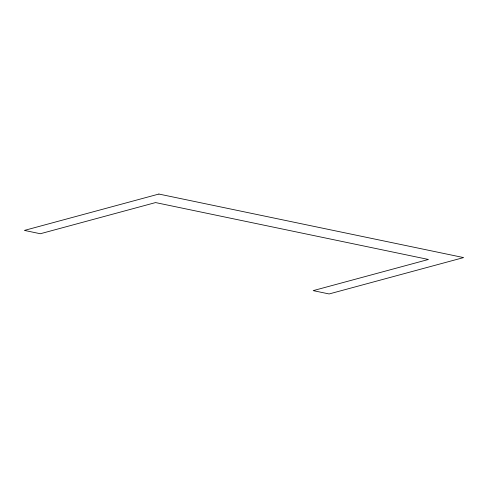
<?xml version="1.0" encoding="UTF-8"?>
<svg xmlns="http://www.w3.org/2000/svg" width="488" height="488" viewBox="0 0 488 488"><rect width="100%" height="100%" fill="white"/><g stroke="black" fill="none" stroke-linecap="round" stroke-linejoin="round"><path stroke-width="0.73" d="M158.887 194.047L24.4 230.415L40.333 233.74L155.574 202.575L428.421 259.47L313.18 290.628L329.113 293.953L463.6 257.585L158.887 194.047"/></g></svg>
